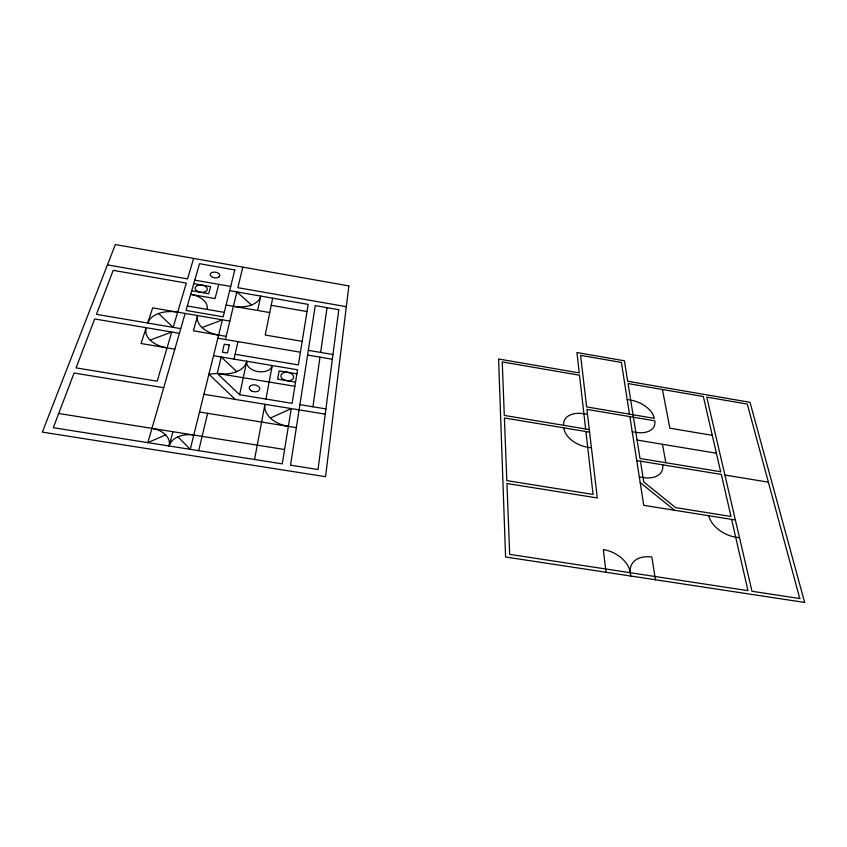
<?xml version="1.0" encoding="UTF-8"?>
<svg xmlns="http://www.w3.org/2000/svg" width="847" height="847" viewBox="0 0 847 847"><rect width="100%" height="100%" fill="white"/><g stroke="black" fill="none" stroke-linecap="round" stroke-linejoin="round"><path stroke-width="1.27" d="M312.935 406.772L319.997 357.138M320.664 352.426L327.027 307.662M254.555 459.498L264.942 404.273A26.585 17.745 9.3 0 0 288.351 426.39M265.926 399.053L272.236 365.533A12.906 8.258 8.2 0 1 257.869 371.568A12.906 8.258 8.2 0 1 246.784 361.256A26.045 16.569 6.8 0 1 217.256 373.411L208.913 374.183L235.212 399.403M272.649 298.176L265.227 335.031L302.178 341.341M213.508 355.676L297.551 369.779L292.099 403.352L239.616 394.734L246.784 361.256M257.657 310.489L260.738 296.09A24.341 14.505 7.9 0 1 233.401 306.286M234.016 359.117L237.986 341.616M198.674 450.668L207.653 413.325M239.616 394.734L217.256 373.411L221.205 356.968L236.737 371.589M225.408 339.488L236.853 291.929L251.506 305.005M242.814 267.133L237.869 287.694L346.328 306.678M218.759 284.359L215.043 298.567L190.67 294.343A20.148 12.176 6.1 0 1 207.06 309.399M151.962 428.37A21.704 14.833 2.5 0 1 169.082 445.998L172.926 431.705M185.154 313.432L147.844 442.642L165.652 434.871M193.635 258.42L187.558 278.896L107.453 264.878M270.405 418.058L291.252 408.582L282.263 463.87L53.287 427.703L74.102 373.029L163.704 387.704M202.02 327.556L222.412 319.827L190.236 449.334L177.955 436.83M150.184 340.113L171.772 332.024L157.171 381.192L76.061 367.873L94.684 318.97L179.416 333.326M739.516 537.771L735.683 537.167A24.732 15.5 27.7 0 1 708.833 515.738M735.376 519.973L643.762 505.352L629.872 416.618M58.697 413.495L284.592 449.513M199.511 412.013L296.355 427.682M203.915 394.289L325.227 414.141M639.316 476.946L643.074 477.549A23.547 14.844 23.7 0 0 662.629 464.812M591.428 447.872L587.702 447.258A23.049 14.547 21.3 0 1 563.816 427.862M299.923 404.633L325.915 408.91M636.753 460.556L721.326 474.447L730.993 516.469L675.546 507.607L643.784 481.964L640.459 461.17M724.905 475.029L768.367 482.165M632.233 431.726L635.853 432.33A22.551 13.732 22.4 0 0 654.752 420.821L586.929 409.376L597.294 497.941L506.94 483.51L509.682 554.351L747.975 590.655L731.596 519.37M589.29 429.567L504.293 415.411L502.229 361.913L579.507 375.21L585.626 428.953M295.55 382.113L277.625 379.128L279.108 370.88L296.895 373.855M589.586 432.15L504.399 417.973L506.824 480.62L593.069 494.415L585.912 431.536M637.082 440.048L716.393 453.24M217.256 373.411L294.872 386.296M235.117 354.29L298.345 364.919L308.181 304.38L229.664 290.669M587.511 414.352L583.89 413.749A22.996 14.484 21.2 0 0 563.583 425.279M712.274 435.337L669.861 428.201L662.428 389.482M174.831 349.186L141.068 343.522L146.203 327.694A25.992 16.093 5.2 0 0 167.06 347.884M627.193 399.53L630.697 400.123A22.488 13.679 22.3 0 1 654.308 418.344L586.632 406.909L580.597 355.338L621.391 362.442L629.48 414.151M180.76 328.657L96.442 314.332L113.191 270.341L186.308 283.099L173.159 327.365L158.59 313.517M226.16 336.375L193.412 330.806L197.605 315.571A25.156 15.426 7.2 0 0 218.621 335.094M308.329 350.34L332.966 354.522M217.848 338.207L300.41 352.204M307.599 355.041L332.352 359.234M187.303 306L224.264 312.374M229.833 321.098L152.64 307.863L147.717 323.046A25.865 15.934 5.3 0 1 177.679 312.151M191.708 290.754L208.711 293.708L210.628 286.604L193.762 283.66M271.209 305.322L307.016 311.548M226.096 305.026L269.748 312.575M194.768 280.156L230.712 286.445M640.184 482.515L674.498 510.254M662.46 444.262L665.827 462.727M655.419 579.772L651.862 557.093A26.289 17.935 27.8 0 0 630.316 572.731L630.771 576.024M605.986 572.254L603.339 549.597A26.204 18.274 26 0 1 630.316 572.731M169.082 445.998A21.45 14.823 4.4 0 1 193.794 435.04M348.869 285.915L325.555 476.692L42.35 432.118L115.361 244.55L348.869 285.915M338.779 309.716L318.048 469.524L290.542 465.183L315.253 305.608L338.779 309.716M229.336 345.047L227.472 352.998L222.369 352.14L224.286 344.2L229.336 345.047M234.81 269.928L223.163 316.831L186.022 310.447L199.532 263.692L234.81 269.928M218.759 277.085L217.848 277.53A4.828 2.827 7.3 0 1 211.528 276.673A4.828 2.827 7.3 0 1 211.274 272.893L212.174 272.459A4.828 2.827 7.3 0 1 218.484 273.327A4.828 2.827 7.3 0 1 218.759 277.085M799.79 598.543L751.988 591.27L706.747 397.105L747.287 404.083L799.79 598.543M804.65 602.45L505.585 556.998L498.597 359.001L579.253 372.892L576.934 352.511L624.419 360.801L627.68 381.245L750.019 402.325L804.65 602.45M720.638 471.737L640.025 458.481L628.051 383.564L703.349 396.523L720.638 471.737M283.512 379.551A6.469 4.182 9.3 0 0 293.676 377.54A6.469 4.182 9.3 0 0 284.698 372.394A6.469 4.182 9.3 0 0 283.512 379.551M251.326 390.848A5.294 3.473 7.9 0 0 259.733 389.175A5.294 3.473 7.9 0 0 252.48 384.951A5.294 3.473 7.9 0 0 251.326 390.848M197.34 291.241A6.151 3.653 6.7 0 0 207.261 289.727A6.151 3.653 6.7 0 0 199.013 285.09A6.151 3.653 6.7 0 0 197.34 291.241"/></g></svg>
